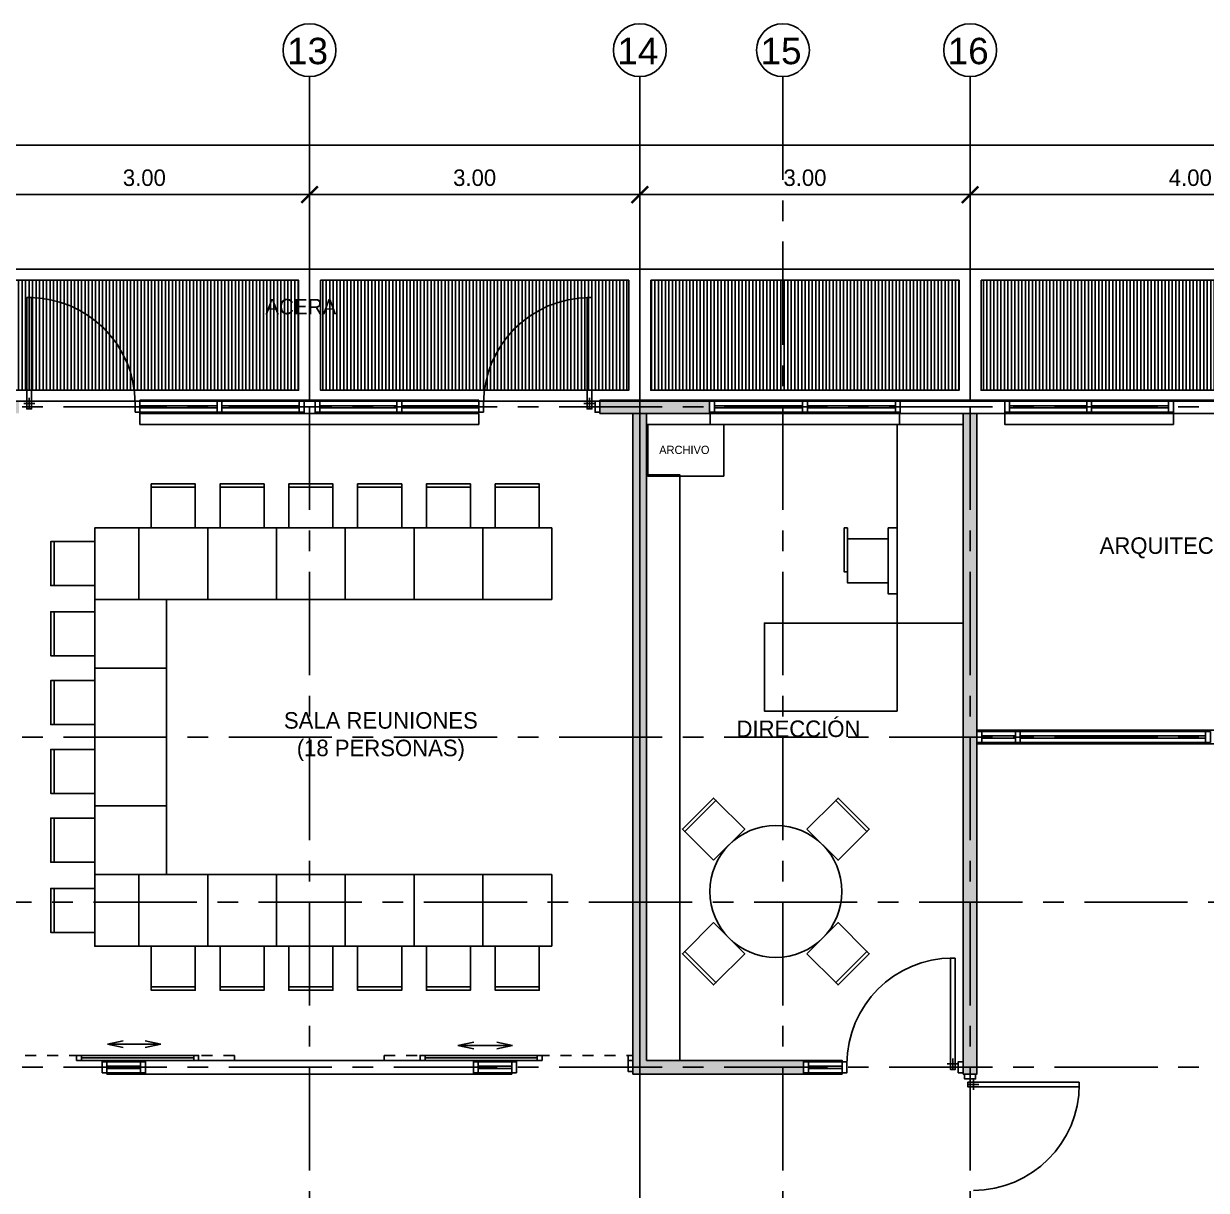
# Model space of a CAD drawing. Header units: millimetres. Extents: x 1.9 to 53.6, y -0.4 to 20.7.
# Drawn here: x 27.55 to 38.3, y 10.09 to 20.69 of the extents above; entities that cross this region are included whole.
import ezdxf

# ---------------------------------------------------------------- set-up
doc = ezdxf.new("R2010")
doc.units = ezdxf.units.MM
doc.header["$MEASUREMENT"] = 0
doc.header["$PDMODE"] = 3
doc.linetypes.add('CENTER', pattern=[2, 1.25, -0.25, 0.25, -0.25])
doc.linetypes.add('DASHED2', pattern=[0.375, 0.25, -0.125])
for name, color, linetype in [('A-COTAS', 252, 'Continuous'), ('A-EJES', 252, 'CENTER'), ('A-PLANTAS', 252, 'Continuous'), ('A-TEXTO', 252, 'Continuous')]:
    doc.layers.add(name, color=color, linetype=linetype)
doc.styles.add('EJES-ARQ$0$PL-EJES$0$R2', font='arial.ttf', dxfattribs={"height": 0.3})
doc.styles.add('T2-E75', font='GOTHIC.TTF', dxfattribs={"height": 0.15})
doc.dimstyles.new('E75', dxfattribs={"dimtxt": 0.15, "dimasz": 0.15, "dimexe": 0.15, "dimexo": 0.075, "dimgap": 0.075, "dimtad": 1, "dimzin": 0, "dimdsep": 46, "dimtxsty": 'T2-E75', "dimblk": 'ARCHTICK', "dimcen": 0.15, "dimclrd": 252, "dimclre": 252, "dimclrt": 252, "dimadec": 0, "dimazin": 0, "dimtfac": 1, "dimtofl": 0, "dimtmove": 1, "dimatfit": 3, "dimfxl": 1, "dimtolj": 1, "dimtzin": 0, "dimarcsym": 0})

# ---------------------------------------------------------------- blocks, each defined once
blk = doc.blocks.new('_ArchTick')
at = {"color": 0, "linetype": 'ByBlock', "const_width": 0.15}
blk.add_lwpolyline([(-0.5, -0.5), (0.5, 0.5)], dxfattribs=at)
blk = doc.blocks.new('*D18')
at = {"layer": 'A-COTAS', "color": 252, "lineweight": -2, "transparency": 16777216}
for p, q in [((27.151, 17.331), (27.151, 19.283)), ((30.151, 17.331), (30.151, 19.283)), ((27.151, 19.133), (30.151, 19.133))]:
    blk.add_line(p, q, dxfattribs=at)
at = {"layer": 'Defpoints', "color": 0, "transparency": 16777216}
for p in [(30.151, 19.133), (27.151, 17.256), (30.151, 17.256)]:
    blk.add_point(p, dxfattribs=at)
at = {"layer": 'A-COTAS', "color": 252, "lineweight": -2, "transparency": 16777216, "xscale": 0.15, "yscale": 0.15, "zscale": 0.15, "rotation": 180}
blk.add_blockref('_ArchTick', (27.151, 19.133), dxfattribs=at)
at = {"layer": 'A-COTAS', "color": 252, "lineweight": -2, "transparency": 16777216, "xscale": 0.15, "yscale": 0.15, "zscale": 0.15}
blk.add_blockref('_ArchTick', (30.151, 19.133), dxfattribs=at)
at = {"layer": 'A-COTAS', "color": 252, "transparency": 16777216, "insert": (28.651, 19.286), "char_height": 0.15, "attachment_point": 5, "style": 'T2-E75'}
blk.add_mtext('\\A1;3.00', dxfattribs=at)
blk = doc.blocks.new('*D22')
at = {"layer": 'A-COTAS', "color": 252, "lineweight": -2, "transparency": 16777216}
for p, q in [((33.151, 17.331), (33.151, 19.283)), ((36.151, 17.331), (36.151, 19.283)), ((33.151, 19.133), (36.151, 19.133))]:
    blk.add_line(p, q, dxfattribs=at)
at = {"layer": 'Defpoints', "color": 0, "transparency": 16777216}
for p in [(36.151, 19.133), (33.151, 17.256), (36.151, 17.256)]:
    blk.add_point(p, dxfattribs=at)
at = {"layer": 'A-COTAS', "color": 252, "lineweight": -2, "transparency": 16777216, "xscale": 0.15, "yscale": 0.15, "zscale": 0.15, "rotation": 180}
blk.add_blockref('_ArchTick', (33.151, 19.133), dxfattribs=at)
at = {"layer": 'A-COTAS', "color": 252, "lineweight": -2, "transparency": 16777216, "xscale": 0.15, "yscale": 0.15, "zscale": 0.15}
blk.add_blockref('_ArchTick', (36.151, 19.133), dxfattribs=at)
at = {"layer": 'A-COTAS', "color": 252, "transparency": 16777216, "insert": (34.651, 19.286), "char_height": 0.15, "attachment_point": 5, "style": 'T2-E75'}
blk.add_mtext('\\A1;3.00', dxfattribs=at)
blk = doc.blocks.new('*D23')
at = {"layer": 'A-COTAS', "color": 252, "lineweight": -2, "transparency": 16777216}
for p, q in [((36.151, 17.331), (36.151, 19.283)), ((40.151, 17.331), (40.151, 19.283)), ((36.151, 19.133), (40.151, 19.133))]:
    blk.add_line(p, q, dxfattribs=at)
at = {"layer": 'Defpoints', "color": 0, "transparency": 16777216}
for p in [(40.151, 19.133), (36.151, 17.256), (40.151, 17.256)]:
    blk.add_point(p, dxfattribs=at)
at = {"layer": 'A-COTAS', "color": 252, "lineweight": -2, "transparency": 16777216, "xscale": 0.15, "yscale": 0.15, "zscale": 0.15, "rotation": 180}
blk.add_blockref('_ArchTick', (36.151, 19.133), dxfattribs=at)
at = {"layer": 'A-COTAS', "color": 252, "lineweight": -2, "transparency": 16777216, "xscale": 0.15, "yscale": 0.15, "zscale": 0.15}
blk.add_blockref('_ArchTick', (40.151, 19.133), dxfattribs=at)
at = {"layer": 'A-COTAS', "color": 252, "transparency": 16777216, "insert": (38.151, 19.286), "char_height": 0.15, "attachment_point": 5, "style": 'T2-E75'}
blk.add_mtext('\\A1;4.00', dxfattribs=at)
blk = doc.blocks.new('*D31')
at = {"layer": 'A-COTAS', "color": 252, "lineweight": -2, "transparency": 16777216}
for p, q in [((30.151, 17.331), (30.151, 19.283)), ((33.151, 17.331), (33.151, 19.283)), ((30.151, 19.133), (33.151, 19.133))]:
    blk.add_line(p, q, dxfattribs=at)
at = {"layer": 'Defpoints', "color": 0, "transparency": 16777216}
for p in [(33.151, 19.133), (30.151, 17.256), (33.151, 17.256)]:
    blk.add_point(p, dxfattribs=at)
at = {"layer": 'A-COTAS', "color": 252, "lineweight": -2, "transparency": 16777216, "xscale": 0.15, "yscale": 0.15, "zscale": 0.15, "rotation": 180}
blk.add_blockref('_ArchTick', (30.151, 19.133), dxfattribs=at)
at = {"layer": 'A-COTAS', "color": 252, "lineweight": -2, "transparency": 16777216, "xscale": 0.15, "yscale": 0.15, "zscale": 0.15}
blk.add_blockref('_ArchTick', (33.151, 19.133), dxfattribs=at)
at = {"layer": 'A-COTAS', "color": 252, "transparency": 16777216, "insert": (31.651, 19.286), "char_height": 0.15, "attachment_point": 5, "style": 'T2-E75'}
blk.add_mtext('\\A1;3.00', dxfattribs=at)
blk = doc.blocks.new('*D36')
at = {"layer": 'A-COTAS', "color": 252, "lineweight": -2, "transparency": 16777216}
for p, q in [((6.151, 19.358), (6.151, 19.734)), ((48.151, 19.358), (48.151, 19.734)), ((6.151, 19.584), (48.151, 19.584))]:
    blk.add_line(p, q, dxfattribs=at)
at = {"layer": 'Defpoints', "color": 0, "transparency": 16777216}
for p in [(48.151, 19.584), (6.151, 19.283), (48.151, 19.283)]:
    blk.add_point(p, dxfattribs=at)
at = {"layer": 'A-COTAS', "color": 252, "lineweight": -2, "transparency": 16777216, "xscale": 0.15, "yscale": 0.15, "zscale": 0.15, "rotation": 180}
blk.add_blockref('_ArchTick', (6.151, 19.584), dxfattribs=at)
at = {"layer": 'A-COTAS', "color": 252, "lineweight": -2, "transparency": 16777216, "xscale": 0.15, "yscale": 0.15, "zscale": 0.15}
blk.add_blockref('_ArchTick', (48.151, 19.584), dxfattribs=at)
at = {"layer": 'A-COTAS', "color": 252, "transparency": 16777216, "insert": (27.151, 19.738), "char_height": 0.15, "attachment_point": 5, "style": 'T2-E75'}
blk.add_mtext('\\A1;42.00', dxfattribs=at)
blk = doc.blocks.new('A$C12CA0C20')
at = {"layer": 'A-PLANTAS'}
h = blk.add_hatch(dxfattribs=at)
h.set_pattern_fill('ANSI31', color=256, scale=0.01, angle=45)
h.set_pattern_definition([(90, (-3979.054977, -1923.915953), (-0.03175, 0), [])])
h.paths.add_polyline_path([(22.35, 14.4), (22.35, 13.4), (25.15, 13.4), (25.15, 14.4)])
h.paths.add_polyline_path([(25.35, 14.4), (25.35, 13.4), (28.15, 13.4), (28.15, 14.4)])
h.paths.add_polyline_path([(28.35, 14.4), (28.35, 13.4), (31.15, 13.4), (31.15, 14.4)])
h.paths.add_polyline_path([(34.15, 13.4), (34.15, 14.4), (31.35, 14.4), (31.35, 13.4)])
h.paths.add_polyline_path([(37.15, 13.4), (37.15, 14.4), (34.35, 14.4), (34.35, 13.4)])
h.paths.add_polyline_path([(40.15, 13.4), (40.15, 14.4), (37.35, 14.4), (37.35, 13.4)])
h.paths.add_polyline_path([(43.2, 13.4), (43.2, 14.4), (40.35, 14.4), (40.35, 13.4)])
h.paths.add_polyline_path([(44.4, 14.4), (43.4, 14.4), (43.4, 13.4)])
blk.add_lwpolyline([(0, 0), (0, 14.5), (44.5, 14.5), (44.5, 0), (0, 0)], dxfattribs=at)
for points in [[(22.25, 14.5), (25.25, 14.5), (25.25, 13.3), (22.25, 13.3)], [(22.35, 14.4), (25.15, 14.4), (25.15, 13.4), (22.35, 13.4)], [(25.25, 14.5), (28.25, 14.5), (28.25, 13.3), (25.25, 13.3)], [(25.35, 14.4), (28.15, 14.4), (28.15, 13.4), (25.35, 13.4)], [(28.25, 14.5), (31.25, 14.5), (31.25, 13.3), (28.25, 13.3)], [(28.35, 14.4), (31.15, 14.4), (31.15, 13.4), (28.35, 13.4)], [(31.25, 14.5), (34.25, 14.5), (34.25, 13.3), (31.25, 13.3)], [(31.35, 14.4), (34.15, 14.4), (34.15, 13.4), (31.35, 13.4)], [(1.2, 1.2), (1.2, 13.3), (43.3, 13.3), (43.3, 1.2)]]:
    blk.add_lwpolyline(points, close=True, dxfattribs=at)

msp = doc.modelspace()

# ---------------------------------------------------------------- hatches: boundary and pattern name
at = {"layer": 'A-PLANTAS'}
h = msp.add_hatch(color=256, dxfattribs=at)
h.dxf.hatch_style = 1
h.paths.add_polyline_path([(33.785, 17.266), (32.788, 17.266), (32.788, 17.146), (33.785, 17.146)])
h.paths.add_polyline_path([(24.211, 17.146), (24.791, 17.146), (24.791, 17.266), (23.511, 17.266), (23.511, 17.146), (24.091, 17.146), (24.091, 11.146), (24.211, 11.146), (24.893, 11.146), (24.893, 11.266), (24.211, 11.266)])
h.paths.add_polyline_path([(21.791, 17.266), (20.511, 17.266), (20.511, 17.146), (21.791, 17.146)])
h.paths.add_polyline_path([(18.791, 17.266), (17.511, 17.266), (17.511, 17.146), (18.791, 17.146)])
h.paths.add_polyline_path([(27.211, 14.29), (27.091, 14.29), (27.091, 11.266), (25.993, 11.266), (25.993, 11.146), (27.211, 11.146)])
h.paths.add_polyline_path([(27.091, 15.39), (27.211, 15.39), (27.211, 17.146), (27.511, 17.146), (27.511, 17.266), (26.511, 17.266), (26.511, 17.146), (27.091, 17.146)])
h = msp.add_hatch(dxfattribs=at)
h.set_pattern_fill('ANGLE', color=256)
h.set_pattern_definition([(0, (-3855.283, -1919.9595), (0, 6.985), [5.08, -1.905]), (90, (-3855.283, -1919.9595), (-6.985, 4e-16), [5.08, -1.905])])
h.paths.add_polyline_path([(48.211, 17.266), (47.835, 17.266), (47.835, 17.146), (48.091, 17.146), (48.091, 14.144), (48.211, 14.144)])
h.paths.add_polyline_path([(46.303, 17.266), (45.998, 17.266), (45.998, 17.146), (46.303, 17.146)])
h.paths.add_polyline_path([(44.466, 17.266), (43.835, 17.266), (43.835, 17.146), (44.466, 17.146)])
h.paths.add_polyline_path([(40.466, 17.266), (39.835, 17.266), (39.835, 17.146), (40.466, 17.146)])
h.paths.add_polyline_path([(42.303, 17.266), (41.998, 17.266), (41.998, 17.146), (42.303, 17.146)])
h.paths.add_polyline_path([(38.303, 17.266), (37.998, 17.266), (37.998, 17.146), (38.303, 17.146)])
h.paths.add_polyline_path([(36.466, 17.266), (35.517, 17.266), (35.517, 17.146), (36.466, 17.146)])
h = msp.add_hatch(color=256, dxfattribs=at)
h.dxf.hatch_style = 1
h.paths.add_polyline_path([(36.088, 17.146), (36.213, 17.146), (36.213, 11.144), (36.088, 11.144)])
h.paths.add_polyline_path([(33.088, 17.146), (33.213, 17.146), (33.213, 11.269), (34.639, 11.269), (34.639, 11.144), (33.088, 11.144)])

# ---------------------------------------------------------------- linework, layer by layer
at = {"layer": 'A-EJES', "ltscale": 0.75}
for p, q in [((30.151, 20.206), (30.151, 2.206)), ((34.451, 20.206), (34.451, 2.206)), ((36.151, 20.206), (36.151, 2.206)), ((2.417, 17.206), (53.133, 17.206)), ((2.417, 14.206), (53.133, 14.206)), ((10.189, 12.706), (53.133, 12.706)), ((2.417, 11.206), (53.133, 11.206))]:
    msp.add_line(p, q, dxfattribs=at)
at = {"layer": 'A-EJES', "linetype": 'Continuous', "ltscale": 0.75}
for centre in [(30.151, 20.446), (33.151, 20.446), (34.451, 20.446), (36.151, 20.446)]:
    msp.add_circle(centre, 0.24, dxfattribs=at)
at = {"layer": 'A-PLANTAS'}
for p, q in [((33.151, 20.206), (33.151, 2.206)), ((34.629, 17.216), (33.829, 17.216)), ((34.629, 17.196), (33.829, 17.196)), ((35.473, 17.216), (34.673, 17.216)), ((35.473, 17.196), (34.673, 17.196)), ((37.21, 17.216), (36.51, 17.216)), ((37.21, 17.196), (36.51, 17.196)), ((37.954, 17.216), (37.254, 17.216)), ((37.954, 17.196), (37.254, 17.196)), ((28.08, 11.291), (29.099, 11.291)), ((32.219, 11.291), (31.2, 11.291))]:
    msp.add_line(p, q, dxfattribs=at)
at = {"layer": 'A-PLANTAS', "linetype": 'Continuous'}
for p, q in [((27.555, 17.236), (27.655, 17.236)), ((27.605, 17.286), (27.605, 17.186)), ((32.744, 17.236), (32.644, 17.236)), ((32.694, 17.286), (32.694, 17.186)), ((28.315, 11.417), (28.458, 11.446)), ((28.315, 11.417), (28.8, 11.417)), ((28.315, 11.417), (28.458, 11.387)), ((28.8, 11.417), (28.657, 11.446)), ((28.8, 11.417), (28.657, 11.387)), ((31.499, 11.404), (31.642, 11.434)), ((31.499, 11.404), (31.642, 11.375)), ((31.984, 11.404), (31.499, 11.404)), ((31.996, 11.404), (31.853, 11.434)), ((31.996, 11.404), (31.853, 11.375)), ((35.994, 11.286), (35.994, 11.186)), ((36.044, 11.236), (35.944, 11.236)), ((36.181, 11.1), (36.181, 11)), ((36.231, 11.05), (36.131, 11.05))]:
    msp.add_line(p, q, dxfattribs=at)
for points in [[(27.583, 18.198), (27.583, 17.186), (27.627, 17.186), (27.627, 18.198)], [(32.716, 18.198), (32.716, 17.186), (32.672, 17.186), (32.672, 18.198)], [(36.257, 14.156), (36.213, 14.156), (36.213, 14.256), (36.257, 14.256)], [(36.606, 14.156), (36.562, 14.156), (36.562, 14.256), (36.606, 14.256)], [(38.334, 14.156), (38.29, 14.156), (38.29, 14.256), (38.334, 14.256)], [(36.016, 12.198), (36.016, 11.186), (35.972, 11.186), (35.972, 12.198)], [(28.08, 11.269), (28.036, 11.269), (28.036, 11.313), (28.08, 11.313)], [(29.143, 11.269), (29.099, 11.269), (29.099, 11.313), (29.143, 11.313)], [(31.156, 11.269), (31.2, 11.269), (31.2, 11.313), (31.156, 11.313)], [(32.219, 11.269), (32.263, 11.269), (32.263, 11.313), (32.219, 11.313)], [(37.143, 11.072), (36.131, 11.072), (36.131, 11.028), (37.143, 11.028)]]:
    msp.add_lwpolyline(points, close=True, dxfattribs=at)
at = {"layer": 'A-PLANTAS'}
for points in [[(28.567, 17.156), (28.611, 17.156), (28.611, 17.256), (28.567, 17.256)], [(29.356, 17.156), (29.312, 17.156), (29.312, 17.256), (29.356, 17.256)], [(30.057, 17.156), (30.101, 17.156), (30.101, 17.256), (30.057, 17.256)], [(30.245, 17.156), (30.201, 17.156), (30.201, 17.256), (30.245, 17.256)], [(30.988, 17.156), (30.944, 17.156), (30.944, 17.256), (30.988, 17.256)], [(31.732, 17.156), (31.688, 17.156), (31.688, 17.256), (31.732, 17.256)], [(32.788, 17.156), (32.744, 17.156), (32.744, 17.256), (32.788, 17.256)], [(33.785, 17.156), (33.785, 17.256), (34.629, 17.256), (34.629, 17.156)], [(33.829, 17.156), (33.785, 17.156), (33.785, 17.256), (33.829, 17.256)], [(34.629, 17.156), (34.673, 17.156), (34.673, 17.256), (34.629, 17.256)], [(35.517, 17.156), (35.517, 17.256), (34.673, 17.256), (34.673, 17.156)], [(35.473, 17.156), (35.517, 17.156), (35.517, 17.256), (35.473, 17.256)], [(36.51, 17.156), (36.466, 17.156), (36.466, 17.256), (36.51, 17.256)], [(36.51, 17.156), (36.51, 17.256), (37.21, 17.256), (37.21, 17.156)], [(37.21, 17.156), (37.254, 17.156), (37.254, 17.256), (37.21, 17.256)], [(37.954, 17.156), (37.954, 17.256), (37.254, 17.256), (37.254, 17.156)], [(37.954, 17.156), (37.998, 17.156), (37.998, 17.256), (37.954, 17.256)], [(33.913, 17.046), (33.223, 17.046), (33.223, 16.576), (33.913, 16.576)], [(35.488, 17.046), (35.488, 15.241), (36.088, 15.241), (36.088, 17.046)], [(33.513, 11.269), (33.513, 16.589), (33.213, 16.589), (33.213, 11.269)], [(28.713, 16.476), (29.113, 16.476), (29.113, 16.506), (28.713, 16.506)], [(28.713, 16.106), (29.113, 16.106), (29.113, 16.476), (28.713, 16.476)], [(29.738, 16.476), (29.338, 16.476), (29.338, 16.506), (29.738, 16.506)], [(29.738, 16.106), (29.338, 16.106), (29.338, 16.476), (29.738, 16.476)], [(30.363, 16.476), (29.963, 16.476), (29.963, 16.506), (30.363, 16.506)], [(30.363, 16.106), (29.963, 16.106), (29.963, 16.476), (30.363, 16.476)], [(30.988, 16.476), (30.588, 16.476), (30.588, 16.506), (30.988, 16.506)], [(30.988, 16.106), (30.588, 16.106), (30.588, 16.476), (30.988, 16.476)], [(31.613, 16.476), (31.213, 16.476), (31.213, 16.506), (31.613, 16.506)], [(31.613, 16.106), (31.213, 16.106), (31.213, 16.476), (31.613, 16.476)], [(32.238, 16.476), (31.838, 16.476), (31.838, 16.506), (32.238, 16.506)], [(32.238, 16.106), (31.838, 16.106), (31.838, 16.476), (32.238, 16.476)], [(28.601, 16.106), (28.601, 15.456), (28.201, 15.456), (28.201, 16.106)], [(28.601, 16.106), (29.226, 16.106), (29.226, 15.456), (28.601, 15.456)], [(29.851, 16.106), (29.226, 16.106), (29.226, 15.456), (29.851, 15.456)], [(30.476, 16.106), (29.851, 16.106), (29.851, 15.456), (30.476, 15.456)], [(31.101, 16.106), (30.476, 16.106), (30.476, 15.456), (31.101, 15.456)], [(31.726, 16.106), (31.101, 16.106), (31.101, 15.456), (31.726, 15.456)], [(32.351, 16.106), (31.726, 16.106), (31.726, 15.456), (32.351, 15.456)], [(35.038, 16.106), (35.038, 15.706), (35.008, 15.706), (35.008, 16.106)], [(35.408, 16.006), (35.408, 15.606), (35.038, 15.606), (35.038, 16.006)], [(35.408, 16.106), (35.408, 15.506), (35.488, 15.506), (35.488, 16.106)], [(27.831, 15.981), (27.831, 15.581), (27.801, 15.581), (27.801, 15.981)], [(28.201, 15.981), (28.201, 15.581), (27.831, 15.581), (27.831, 15.981)], [(28.201, 15.456), (28.201, 14.831), (28.851, 14.831), (28.851, 15.456)], [(27.831, 15.344), (27.831, 14.944), (27.801, 14.944), (27.801, 15.344)], [(28.201, 15.344), (28.201, 14.944), (27.831, 14.944), (27.831, 15.344)], [(35.488, 14.441), (34.283, 14.441), (34.283, 15.241), (35.488, 15.241)], [(28.201, 14.206), (28.201, 14.831), (28.851, 14.831), (28.851, 14.206)], [(27.831, 14.319), (27.831, 14.719), (27.801, 14.719), (27.801, 14.319)], [(28.201, 14.319), (28.201, 14.719), (27.831, 14.719), (27.831, 14.319)], [(28.201, 13.581), (28.201, 14.206), (28.851, 14.206), (28.851, 13.581)], [(36.213, 14.269), (38.988, 14.269), (38.988, 14.144), (36.213, 14.144)], [(27.831, 13.694), (27.831, 14.094), (27.801, 14.094), (27.801, 13.694)], [(28.201, 13.694), (28.201, 14.094), (27.831, 14.094), (27.831, 13.694)], [(33.559, 13.347), (33.842, 13.63), (33.821, 13.651), (33.538, 13.369)], [(34.931, 13.63), (35.214, 13.347), (35.235, 13.369), (34.952, 13.651)], [(28.201, 13.581), (28.201, 12.956), (28.851, 12.956), (28.851, 13.581)], [(33.821, 13.086), (34.104, 13.369), (33.842, 13.63), (33.559, 13.347)], [(34.669, 13.369), (34.952, 13.086), (35.214, 13.347), (34.931, 13.63)], [(27.831, 13.469), (27.831, 13.069), (27.801, 13.069), (27.801, 13.469)], [(28.201, 13.469), (28.201, 13.069), (27.831, 13.069), (27.831, 13.469)], [(28.601, 12.306), (28.601, 12.956), (28.201, 12.956), (28.201, 12.306)], [(28.601, 12.306), (29.226, 12.306), (29.226, 12.956), (28.601, 12.956)], [(29.851, 12.306), (29.226, 12.306), (29.226, 12.956), (29.851, 12.956)], [(30.476, 12.306), (29.851, 12.306), (29.851, 12.956), (30.476, 12.956)], [(31.101, 12.306), (30.476, 12.306), (30.476, 12.956), (31.101, 12.956)], [(31.726, 12.306), (31.101, 12.306), (31.101, 12.956), (31.726, 12.956)], [(32.351, 12.306), (31.726, 12.306), (31.726, 12.956), (32.351, 12.956)], [(27.831, 12.431), (27.831, 12.831), (27.801, 12.831), (27.801, 12.431)], [(28.201, 12.431), (28.201, 12.831), (27.831, 12.831), (27.831, 12.431)], [(33.821, 12.52), (34.104, 12.237), (33.842, 11.976), (33.559, 12.258)], [(34.669, 12.237), (34.952, 12.52), (35.214, 12.258), (34.931, 11.976)], [(28.713, 12.306), (29.113, 12.306), (29.113, 11.937), (28.713, 11.937)], [(29.738, 12.306), (29.338, 12.306), (29.338, 11.937), (29.738, 11.937)], [(30.363, 12.306), (29.963, 12.306), (29.963, 11.937), (30.363, 11.937)], [(30.988, 12.306), (30.588, 12.306), (30.588, 11.937), (30.988, 11.937)], [(31.613, 12.306), (31.213, 12.306), (31.213, 11.937), (31.613, 11.937)], [(32.238, 12.306), (31.838, 12.306), (31.838, 11.937), (32.238, 11.937)], [(33.559, 12.258), (33.842, 11.976), (33.821, 11.954), (33.538, 12.237)], [(34.931, 11.976), (35.214, 12.258), (35.235, 12.237), (34.952, 11.954)], [(28.713, 11.937), (29.113, 11.937), (29.113, 11.906), (28.713, 11.906)], [(29.738, 11.937), (29.338, 11.937), (29.338, 11.906), (29.738, 11.906)], [(30.363, 11.937), (29.963, 11.937), (29.963, 11.906), (30.363, 11.906)], [(30.988, 11.937), (30.588, 11.937), (30.588, 11.906), (30.988, 11.906)], [(31.613, 11.937), (31.213, 11.937), (31.213, 11.906), (31.613, 11.906)], [(32.238, 11.937), (31.838, 11.937), (31.838, 11.906), (32.238, 11.906)], [(28.08, 11.269), (29.099, 11.269), (29.099, 11.313), (28.08, 11.313)], [(32.219, 11.269), (31.2, 11.269), (31.2, 11.313), (32.219, 11.313)], [(33.088, 11.313), (33.088, 11.269), (33.044, 11.269), (33.044, 11.313)], [(28.267, 11.156), (28.311, 11.156), (28.311, 11.256), (28.267, 11.256)], [(28.311, 11.144), (31.988, 11.144), (31.988, 11.269), (28.311, 11.269)], [(28.616, 11.156), (28.66, 11.156), (28.66, 11.256), (28.616, 11.256)], [(31.683, 11.156), (31.639, 11.156), (31.639, 11.256), (31.683, 11.256)], [(32.032, 11.156), (31.988, 11.156), (31.988, 11.256), (32.032, 11.256)], [(33.088, 11.169), (33.044, 11.169), (33.044, 11.269), (33.088, 11.269)], [(34.639, 11.156), (34.683, 11.156), (34.683, 11.256), (34.639, 11.256)], [(35.032, 11.156), (34.988, 11.156), (34.988, 11.256), (35.032, 11.256)], [(34.988, 11.156), (35.032, 11.156), (35.032, 11.256), (34.988, 11.256)], [(36.088, 11.156), (36.044, 11.156), (36.044, 11.256), (36.088, 11.256)], [(36.101, 11.144), (36.101, 11.1), (36.201, 11.1), (36.201, 11.144)]]:
    msp.add_lwpolyline(points, close=True, dxfattribs=at)
for points in [[(28.611, 17.266), (31.688, 17.266)], [(28.611, 17.146), (28.611, 17.266)], [(28.611, 17.256), (30.057, 17.256)], [(28.611, 17.216), (29.312, 17.216)], [(28.611, 17.196), (29.312, 17.196)], [(29.356, 17.216), (30.057, 17.216)], [(29.356, 17.196), (30.057, 17.196)], [(30.101, 17.146), (30.101, 17.266)], [(30.201, 17.146), (30.201, 17.266)], [(31.688, 17.256), (30.245, 17.256)], [(30.944, 17.216), (30.245, 17.216)], [(30.944, 17.196), (30.245, 17.196)], [(31.688, 17.216), (30.988, 17.216)], [(31.688, 17.196), (30.988, 17.196)], [(31.688, 17.151), (31.688, 17.266)], [(32.788, 17.266), (48.211, 17.266), (48.211, 14.144)], [(32.788, 17.146), (32.788, 17.266)], [(32.788, 17.146), (32.788, 17.266)], [(33.785, 17.146), (33.785, 17.266)], [(35.517, 17.146), (35.517, 17.266)], [(36.466, 17.146), (36.466, 17.266)], [(37.998, 17.146), (37.998, 17.266)], [(28.611, 17.156), (30.057, 17.156)], [(28.611, 17.146), (31.688, 17.146)], [(28.611, 17.146), (28.611, 17.046), (30.331, 17.046)], [(29.968, 17.046), (31.688, 17.046), (31.688, 17.146)], [(31.688, 17.156), (30.245, 17.156)], [(32.788, 17.146), (48.091, 17.146), (48.091, 14.144)], [(33.088, 17.146), (33.088, 11.144), (33.213, 11.144)], [(33.213, 11.269), (33.213, 17.146)], [(33.791, 17.146), (33.791, 17.046), (35.511, 17.046), (35.511, 17.146)], [(36.213, 17.146), (36.213, 11.144), (36.088, 11.144), (36.088, 17.146)], [(36.466, 17.146), (36.466, 17.046), (37.998, 17.046), (37.998, 17.146)], [(36.257, 14.256), (36.562, 14.256)], [(36.257, 14.216), (36.562, 14.216)], [(36.257, 14.196), (36.562, 14.196)], [(36.606, 14.256), (38.29, 14.256)], [(36.606, 14.216), (38.29, 14.216)], [(36.606, 14.196), (38.29, 14.196)], [(36.257, 14.156), (36.562, 14.156)], [(36.606, 14.156), (38.29, 14.156)], [(28.616, 11.256), (28.311, 11.256)], [(28.616, 11.216), (28.311, 11.216)], [(28.616, 11.196), (28.311, 11.196)], [(28.66, 11.144), (28.66, 11.269)], [(31.639, 11.144), (31.639, 11.269)], [(31.683, 11.256), (31.988, 11.256)], [(31.683, 11.216), (31.988, 11.216)], [(31.683, 11.196), (31.988, 11.196)], [(33.213, 11.144), (34.988, 11.144), (34.988, 11.269), (33.213, 11.269)], [(34.639, 11.144), (34.639, 11.269)], [(34.988, 11.256), (34.683, 11.256)], [(34.988, 11.216), (34.683, 11.216)], [(34.988, 11.196), (34.683, 11.196)], [(28.616, 11.156), (28.311, 11.156)], [(31.683, 11.156), (31.988, 11.156)], [(34.988, 11.156), (34.683, 11.156)]]:
    msp.add_lwpolyline(points, dxfattribs=at)
at = {"layer": 'A-PLANTAS', "linetype": 'DASHED2', "ltscale": 0.3}
for points in [[(29.469, 11.269), (29.469, 11.313), (27.255, 11.313)], [(30.83, 11.269), (30.83, 11.313), (33.044, 11.313)]]:
    msp.add_lwpolyline(points, dxfattribs=at)
at = {"layer": 'A-PLANTAS'}
msp.add_circle((34.387, 12.803), 0.6, dxfattribs=at)
at = {"layer": 'A-PLANTAS', "linetype": 'Continuous'}
for centre, start, end in [((27.605, 17.236), 0, 90), ((32.694, 17.236), 90, 180), ((35.994, 11.236), 90, 180), ((36.181, 11.05), 270, 0)]:
    msp.add_arc(centre, 0.962, start, end, dxfattribs=at)

# ---------------------------------------------------------------- block references
at = {"layer": 'A-PLANTAS'}
msp.add_blockref('A$C12CA0C20', (4.901, 3.956), dxfattribs=at)

# ---------------------------------------------------------------- texts
at = {"layer": 'A-EJES', "linetype": 'Continuous', "ltscale": 0.75, "style": 'EJES-ARQ$0$PL-EJES$0$R2'}
for s, p in [('13', (29.947, 20.318)), ('14', (32.947, 20.318)), ('15', (34.247, 20.318)), ('16', (35.947, 20.318))]:
    msp.add_text(s, height=0.24, dxfattribs=at).set_placement(p)
at = {"layer": 'A-PLANTAS', "insert": (33.327, 16.776), "char_height": 0.075, "attachment_point": 7, "style": 'T2-E75'}
msp.add_mtext_dynamic_manual_height_columns('ARCHIVO', width=1.41676, gutter_width=0.75, heights=[0], dxfattribs=at)
at = {"layer": 'A-TEXTO', "attachment_point": 2, "style": 'T2-E75'}
for s, width, insert, char_height in [('ACERA', 4.1391, (30.072, 18.186), 0.14), ('ARQUITECTO', 4.1391, (37.985, 16.02), 0.15), ('SALA REUNIONES\\P(18 PERSONAS)', 3.26539, (30.799, 14.432), 0.15), ('DIRECCIÓN', 1.98378, (34.592, 14.356), 0.15)]:
    msp.add_mtext_dynamic_manual_height_columns(s, width=width, gutter_width=0.75, heights=[0], dxfattribs=dict(at, insert=insert, char_height=char_height))

# ---------------------------------------------------------------- dimensions: what is measured, and where the dimension line sits
at = {"layer": 'A-COTAS'}
dim = msp.add_linear_dim(base=(48.151, 19.584), p1=(6.151, 19.283), p2=(48.151, 19.283), dimstyle='E75', dxfattribs=at)
dim.commit()
dim.dimension.update_dxf_attribs({"geometry": '*D36', "text_midpoint": (27.151, 19.738)})
for base, p1, p2, picture, middle in [((30.151, 19.133), (27.151, 17.256), (30.151, 17.256), '*D18', (28.651, 19.286)), ((33.151, 19.133), (30.151, 17.256), (33.151, 17.256), '*D31', (31.651, 19.286)), ((36.151, 19.133), (33.151, 17.256), (36.151, 17.256), '*D22', (34.651, 19.286)), ((40.151, 19.133), (36.151, 17.256), (40.151, 17.256), '*D23', (38.151, 19.286))]:
    dim = msp.add_linear_dim(base=base, p1=p1, p2=p2, dimstyle='E75', override={"dimtmove": 1}, dxfattribs=at)
    dim.commit()
    dim.dimension.update_dxf_attribs({"geometry": picture, "text_midpoint": middle})

doc.saveas('drawing.dxf')
